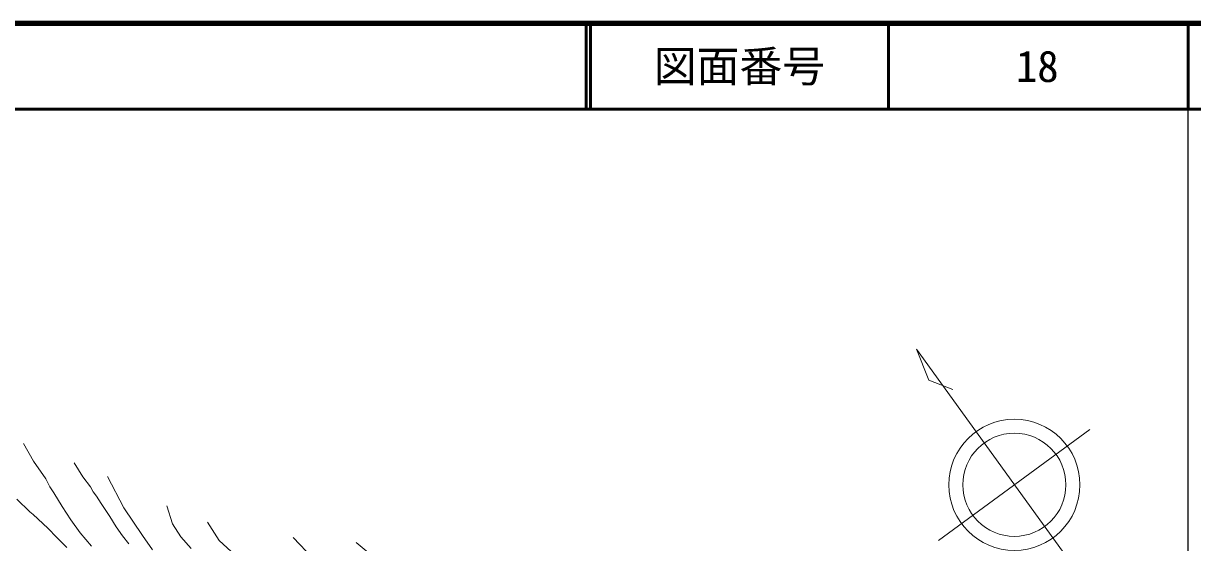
# Model space of a CAD drawing. Units: millimetres, scale not verified. Extents: x 40000 to 680000, y 20000 to 380000.
# Drawn here: x 443064 to 579500, y 319452 to 380000 of the extents above; entities that cross this region are included whole.
import ezdxf
from ezdxf.enums import TextEntityAlignment as Align

# ---------------------------------------------------------------- set-up
doc = ezdxf.new("R2010")
doc.units = ezdxf.units.MM
doc.header["$LTSCALE"] = 1000
for name, color, linetype, lineweight in [('M-TTL', 2, 'Continuous', 140), ('M-TTL-BAND', 7, 'Continuous', 25), ('M-TTL-LINE', 7, 'Continuous', 50), ('M-TTL-TXT', 7, 'Continuous', 13), ('M-WORK', 1, 'Continuous', 13)]:
    doc.layers.add(name, color=color, linetype=linetype, lineweight=lineweight)
doc.styles.add('ＭＳ ゴシック', font='')
doc.styles.get('ＭＳ ゴシック').set_extended_font_data('MS Gothic')

msp = doc.modelspace()

# ---------------------------------------------------------------- linework, layer by layer
at = {"layer": 'M-TTL'}
msp.add_line((680000, 380000), (40000, 380000), dxfattribs=at)
at = {"layer": 'M-TTL-BAND'}
msp.add_line((579000, 20000), (579000, 370000), dxfattribs=at)
at = {"layer": 'M-TTL-LINE'}
for p, q in [((508747, 380000), (508747, 370000)), ((509247, 380000), (509247, 370000)), ((543997, 380000), (543997, 370000)), ((579000, 380000), (579000, 370000)), ((40000, 370000), (680000, 370000))]:
    msp.add_line(p, q, dxfattribs=at)
at = {"layer": 'M-WORK'}
for p, q in [((565318, 317042), (547274, 341997)), ((547274, 341997), (548712, 338413)), ((548712, 338413), (551538, 337308)), ((549858, 319714), (567504, 332638)), ((443067, 331005), (444242, 328950)), ((444242, 328950), (445682, 326886)), ((448973, 328764), (450002, 327113)), ((445682, 326886), (446169, 325950)), ((450002, 327113), (450906, 325966)), ((452884, 327158), (454772, 323523)), ((446169, 325950), (446600, 325244)), ((446600, 325244), (447600, 323647)), ((450906, 325966), (451194, 325383)), ((451194, 325383), (451614, 324872)), ((451614, 324872), (452131, 324020)), ((442287, 324502), (443801, 323047)), ((447600, 323647), (448609, 322115)), ((452131, 324020), (453160, 322493)), ((454772, 323523), (456953, 320298)), ((459812, 323737), (460450, 321648)), ((443801, 323047), (444214, 322745)), ((444214, 322745), (445924, 321120)), ((448609, 322115), (449683, 320601)), ((453160, 322493), (453901, 321294)), ((445924, 321120), (446986, 320058)), ((453901, 321294), (454641, 320245)), ((460450, 321648), (461448, 320111)), ((465921, 319714), (464536, 321852)), ((446986, 320058), (448133, 318892)), ((449683, 320601), (451031, 319023)), ((454641, 320245), (455356, 319295)), ((456953, 320298), (458134, 318603)), ((461448, 320111), (462659, 318753)), ((467315, 318420), (465921, 319714)), ((474537, 320051), (476851, 317643)), ((483990, 317697), (481889, 319459))]:
    msp.add_line(p, q, dxfattribs=at)
for radius in [7648, 6012]:
    msp.add_circle((558702, 326192), radius, dxfattribs=at)

# ---------------------------------------------------------------- texts
at = {"layer": 'M-TTL-TXT', "style": 'ＭＳ ゴシック'}
for s, p in [('図面番号', (526622, 375000)), ('18', (561372, 375000))]:
    msp.add_text(s, height=3666, dxfattribs=at).set_placement(p, align=Align.MIDDLE_CENTER)

doc.saveas('drawing.dxf')
